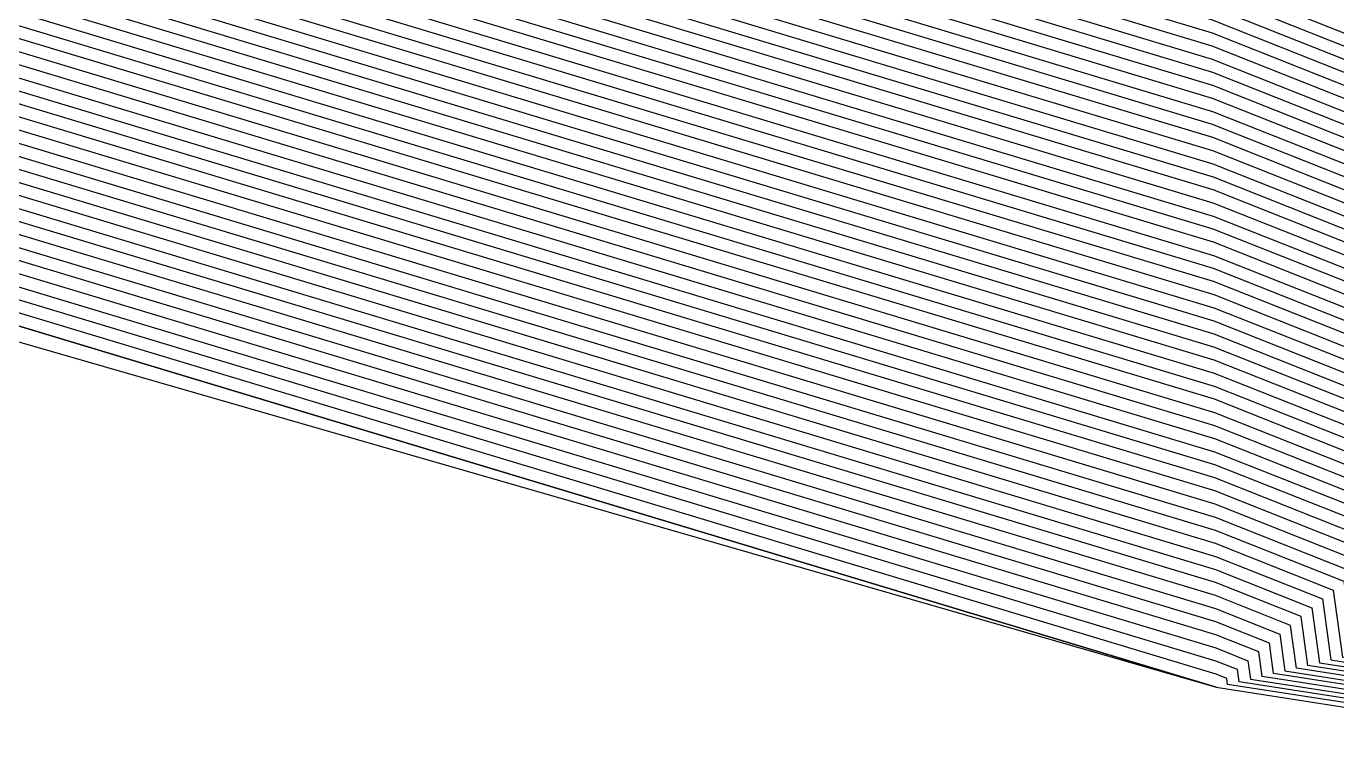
# Model space of a CAD drawing. Extents: x 7084 to 11035, y 13750 to 16729.
# Drawn here: x 7993.5 to 8129.5, y 13979.4 to 14054.2 of the extents above; entities that cross this region are included whole.
import ezdxf

# ---------------------------------------------------------------- set-up
doc = ezdxf.new("R2010")
doc.units = 0
doc.layers.add('Default', color=7, linetype='Continuous')

msp = doc.modelspace()

# ---------------------------------------------------------------- linework, layer by layer
at = {"layer": 'Default'}
for points in [[(8163.44, 14024.02), (8116.66, 14042.59), (7766.78, 14148.15), (7724.44, 14116.67), (7457.86, 14188.89), (7448.99, 14203.02), (7115.77, 14508.58), (7116.98, 14532.8), (7350.23, 14988.36), (7357.09, 15003.7), (7468.16, 15259.26), (7479.86, 15272.98), (7493.17, 15287.11), (7494.38, 15301.24), (7555.47, 15629.02), (7566.57, 15662.36), (7574.24, 15692.63), (7646.43, 16159.3), (7835.26, 16164.86), (7854.21, 16182.62), (8076.36, 16304.84), (8084.42, 16311.71), (8189.94, 16495.04), (8439.86, 16650.6)], [(8930.74, 13861.24), (8122.97, 13986.94), (8122.54, 13990.11), (8116.97, 13992.32), (7740, 14106.05), (7734.96, 14102.3), (7447.75, 14180.11), (7446.7, 14181.8), (7087.69, 14511.01), (7087.83, 14513.89), (7339.14, 15004.72), (7339.95, 15006.55), (7459.63, 15281.89), (7461.02, 15283.52), (7462.6, 15285.21), (7462.75, 15286.89), (7528.56, 15640.04), (7540.53, 15675.96), (7541.44, 15679.56), (7619.23, 16182.36), (7822.67, 16188.35), (7824.93, 16190.46)], [(7825.05, 16183.9), (7624.38, 16178), (7547.65, 15682.03), (7545.46, 15673.38), (7533.65, 15637.96), (7468.73, 15289.6), (7468.38, 15285.57), (7464.58, 15281.53), (7461.24, 15277.61), (7343.2, 15006.01), (7341.24, 15001.63), (7093.35, 14517.47), (7093, 14510.55), (7447.13, 14185.81), (7449.67, 14181.77), (7732.97, 14105.02), (7745.07, 14114.01), (8116.91, 14001.83), (8130.28, 13996.52), (8131.31, 13988.91), (8928.11, 13864.92)], [(7622.17, 16179.87), (7544.99, 15680.97), (7543.35, 15674.49), (7531.47, 15638.85), (7466.17, 15288.44), (7465.91, 15285.41), (7463.05, 15282.38), (7460.55, 15279.44), (7341.81, 15006.24), (7340.34, 15002.95), (7090.98, 14515.94), (7090.72, 14510.75), (7446.95, 14184.09), (7448.85, 14181.06), (7733.83, 14103.85), (7742.9, 14110.6), (8116.93, 13997.75), (8126.96, 13993.77), (8127.74, 13988.07), (8929.24, 13863.34)], [(7647.9, 16158.06), (7576.01, 15693.33), (7567.98, 15661.62), (7556.92, 15628.43), (7496.09, 15302.01), (7494.82, 15287.21), (7480.88, 15272.41), (7468.62, 15258.04), (7358.01, 15003.54), (7350.83, 14987.48), (7118.56, 14533.82), (7117.29, 14508.45), (7449.11, 14204.16), (7458.41, 14189.36), (7723.87, 14117.44), (7768.23, 14150.42), (8116.64, 14045.31), (8165.66, 14025.86), (8169.46, 13997.95), (8916.06, 13881.77)], [(8912.3, 13887.03), (8181.38, 14000.77), (8176.71, 14035.02), (8116.56, 14058.89), (7775.47, 14161.8), (7721.02, 14121.32), (7461.14, 14191.74), (7449.73, 14209.9), (7124.88, 14507.79), (7126.43, 14538.93), (7353.83, 14983.05), (7362.65, 15002.77), (7470.93, 15251.92), (7485.97, 15269.56), (7503.08, 15287.73), (7504.63, 15305.89), (7564.19, 15625.45), (7575.02, 15657.94), (7584.87, 15696.86), (7655.26, 16151.83), (7839.34, 16157.24)], [(7566.26, 15689.45), (7560.24, 15665.66), (7548.92, 15631.7), (7486.68, 15297.75), (7485.73, 15286.65), (7475.27, 15275.55), (7466.08, 15264.76), (7352.92, 15004.39), (7347.53, 14992.34), (7109.89, 14528.2), (7108.94, 14509.17), (7448.43, 14197.85), (7455.4, 14186.75), (7727, 14113.17), (7760.27, 14137.91), (8116.74, 14030.36), (8153.49, 14015.77), (8156.35, 13994.84), (8920.2, 13875.98)], [(7552.97, 15684.15), (7549.68, 15671.18), (7538.02, 15636.17), (7473.86, 15291.93), (7473.34, 15285.87), (7467.64, 15279.82), (7462.62, 15273.94), (7345.97, 15005.55), (7343.04, 14998.97), (7098.07, 14520.53), (7097.55, 14510.15), (7447.5, 14189.25), (7451.31, 14183.2), (7731.26, 14107.35), (7749.41, 14120.84), (8116.86, 14009.98), (8136.91, 14002.02), (8138.46, 13990.61), (8925.85, 13868.08)], [(8932.25, 13859.13), (8118.2, 13985.81), (8118.11, 13986.44), (8117, 13986.88), (7737.11, 14101.5), (7736.1, 14100.75), (7446.66, 14179.16), (7446.45, 14179.5), (7084.65, 14511.27), (7084.68, 14511.85), (7337.94, 15006.49), (7338.1, 15006.85), (7458.7, 15284.34), (7458.98, 15284.66), (7459.3, 15285), (7459.33, 15285.34), (7525.66, 15641.24)], [(8931.87, 13859.66), (8119.39, 13986.09), (8119.22, 13987.36), (8116.99, 13988.24), (7737.83, 14102.63), (7735.82, 14101.13), (7446.93, 14179.4), (7446.51, 14180.07), (7085.41, 14511.21), (7085.47, 14512.36), (7338.24, 15006.05), (7338.57, 15006.78), (7458.93, 15283.72), (7459.49, 15284.38), (7460.12, 15285.05), (7460.18, 15285.72), (7526.38, 15640.94)], [(7527.11, 15640.64), (7461.04, 15286.11), (7460.95, 15285.1), (7460, 15284.09), (7459.16, 15283.11), (7339.03, 15006.7), (7338.54, 15005.61), (7086.25, 14512.87), (7086.17, 14511.14), (7446.57, 14180.65), (7447.21, 14179.64), (7735.53, 14101.52), (7738.56, 14103.77), (8116.98, 13989.6), (8120.32, 13988.27), (8120.58, 13986.37), (8931.5, 13860.18)], [(7529.29, 15639.75), (7463.6, 15287.27), (7463.43, 15285.26), (7461.53, 15283.24), (7459.86, 15281.28), (7340.42, 15006.47), (7339.44, 15004.28), (7088.62, 14514.4), (7088.45, 14510.94), (7446.76, 14182.37), (7448.03, 14180.35), (7734.68, 14102.69), (7740.73, 14107.18), (8116.96, 13993.68), (8123.64, 13991.02), (8124.16, 13987.22), (8930.37, 13861.76)], [(8929.61, 13862.82), (8126.54, 13987.78), (8125.85, 13992.86), (8116.94, 13996.39), (7742.18, 14109.46), (7734.11, 14103.46), (7448.57, 14180.82), (7446.88, 14183.52), (7089.96, 14510.81), (7090.19, 14515.42), (7340.04, 15003.39), (7341.34, 15006.32), (7460.32, 15280.05), (7462.55, 15282.67), (7465.08, 15285.36), (7465.31, 15288.05), (7530.75, 15639.15)], [(7532.2, 15638.55), (7467.02, 15288.83), (7466.73, 15285.46), (7463.56, 15282.1), (7460.78, 15278.83), (7342.27, 15006.16), (7340.64, 15002.51), (7091.77, 14516.45), (7091.48, 14510.68), (7447.01, 14184.66), (7449.12, 14181.3), (7733.54, 14104.24), (7743.62, 14111.74), (8116.93, 13999.11), (8128.06, 13994.69), (8128.93, 13988.35), (8928.86, 13863.87)], [(7535.11, 15637.36), (7470.44, 15290.38), (7470.04, 15285.67), (7465.6, 15280.96), (7461.7, 15276.38), (7344.12, 15005.85), (7341.84, 15000.74), (7094.92, 14518.49), (7094.52, 14510.42), (7447.25, 14186.96), (7450.21, 14182.25), (7732.4, 14105.79), (7746.52, 14116.29), (8116.89, 14004.55), (8132.49, 13998.36), (8133.7, 13989.48), (8927.36, 13865.97)], [(8926.6, 13867.03), (8136.08, 13990.04), (8134.7, 14000.19), (8116.88, 14007.26), (7747.97, 14118.56), (7731.83, 14106.57), (7450.76, 14182.72), (7447.38, 14188.1), (7096.04, 14510.29), (7096.5, 14519.51), (7342.44, 14999.86), (7345.05, 15005.7), (7462.16, 15275.16), (7466.62, 15280.39), (7471.69, 15285.77), (7472.15, 15291.15), (7536.56, 15636.77)], [(8926.23, 13867.55), (8137.27, 13990.33), (8135.8, 14001.11), (8116.87, 14008.62), (7748.69, 14119.7), (7731.55, 14106.96), (7451.03, 14182.96), (7447.44, 14188.68), (7096.79, 14510.22), (7097.28, 14520.02), (7342.74, 14999.41), (7345.51, 15005.62), (7462.39, 15274.55), (7467.13, 15280.1), (7472.51, 15285.82), (7473, 15291.54), (7537.29, 15636.47)], [(7538.74, 15635.87), (7474.71, 15292.32), (7474.17, 15285.93), (7468.15, 15279.53), (7462.85, 15273.33), (7346.44, 15005.47), (7343.34, 14998.53), (7098.86, 14521.04), (7098.31, 14510.09), (7447.56, 14189.82), (7451.58, 14183.43), (7730.98, 14107.73), (7750.14, 14121.98), (8116.85, 14011.34), (8138.01, 14002.94), (8139.66, 13990.89), (8925.47, 13868.61)], [(7539.47, 15635.58), (7475.57, 15292.7), (7474.99, 15285.98), (7468.66, 15279.25), (7463.09, 15272.72), (7346.9, 15005.39), (7343.64, 14998.09), (7099.65, 14521.56), (7099.07, 14510.02), (7447.63, 14190.4), (7451.85, 14183.67), (7730.7, 14108.12), (7750.86, 14123.12), (8116.84, 14012.7), (8139.12, 14003.86), (8140.85, 13991.17), (8925.1, 13869.13)], [(7540.2, 15635.28), (7476.42, 15293.09), (7475.82, 15286.03), (7469.16, 15278.97), (7463.32, 15272.1), (7347.36, 15005.31), (7343.94, 14997.65), (7100.44, 14522.07), (7099.83, 14509.96), (7447.69, 14190.97), (7452.12, 14183.91), (7730.41, 14108.51), (7751.58, 14124.25), (8116.83, 14014.06), (8140.23, 14004.77), (8142.04, 13991.45), (8924.72, 13869.66)], [(8924.34, 13870.19), (8143.23, 13991.74), (8141.33, 14005.69), (8116.83, 14015.42), (7752.31, 14125.39), (7730.13, 14108.9), (7452.4, 14184.15), (7447.75, 14191.55), (7100.59, 14509.89), (7101.22, 14522.58), (7344.24, 14997.2), (7347.83, 15005.24), (7463.55, 15271.49), (7469.67, 15278.68), (7476.64, 15286.08), (7477.28, 15293.48), (7540.92, 15634.98)], [(7541.65, 15634.68), (7478.13, 15293.87), (7477.47, 15286.13), (7470.18, 15278.4), (7463.78, 15270.88), (7348.29, 15005.16), (7344.54, 14996.76), (7102.01, 14523.09), (7101.35, 14509.83), (7447.81, 14192.12), (7452.67, 14184.38), (7729.84, 14109.29), (7753.03, 14126.53), (8116.82, 14016.78), (8142.44, 14006.61), (8144.43, 13992.02), (8923.97, 13870.71)], [(7542.38, 15634.38), (7478.99, 15294.26), (7478.3, 15286.18), (7470.69, 15278.11), (7464.01, 15270.27), (7348.75, 15005.08), (7344.84, 14996.32), (7102.8, 14523.6), (7102.11, 14509.76), (7447.87, 14192.69), (7452.94, 14184.62), (7729.56, 14109.68), (7753.76, 14127.67), (8116.81, 14018.13), (8143.54, 14007.52), (8145.62, 13992.3), (8923.59, 13871.24)], [(8923.21, 13871.77), (8146.81, 13992.58), (8144.65, 14008.44), (8116.8, 14019.49), (7754.48, 14128.8), (7729.27, 14110.06), (7453.22, 14184.86), (7447.94, 14193.27), (7102.87, 14509.69), (7103.59, 14524.11), (7345.14, 14995.88), (7349.22, 15005.01), (7464.24, 15269.66), (7471.2, 15277.83), (7479.12, 15286.23), (7479.84, 15294.64), (7543.11, 15634.09)], [(7546.01, 15632.89), (7483.26, 15296.19), (7482.43, 15286.44), (7473.24, 15276.69), (7465.16, 15267.21), (7351.07, 15004.7), (7346.33, 14994.11), (7106.74, 14526.15), (7105.9, 14509.43), (7448.18, 14195.56), (7454.31, 14185.81), (7728.13, 14111.62), (7757.37, 14133.36), (8116.77, 14024.93), (8149.07, 14012.11), (8151.58, 13993.71), (8921.71, 13873.87)], [(8920.96, 13874.92), (8153.96, 13994.28), (8151.28, 14013.94), (8116.75, 14027.64), (7758.82, 14135.63), (7727.57, 14112.39), (7454.86, 14186.28), (7448.31, 14196.71), (7107.42, 14509.3), (7108.31, 14527.18), (7346.93, 14993.22), (7351.99, 15004.55), (7465.62, 15265.99), (7474.26, 15276.12), (7484.08, 15286.54), (7484.97, 15296.97), (7547.47, 15632.3)], [(8919.45, 13877.03), (8158.73, 13995.41), (8155.71, 14017.61), (8116.72, 14033.08), (7761.72, 14140.18), (7726.43, 14113.95), (7455.95, 14187.23), (7448.55, 14199), (7110.46, 14509.04), (7111.46, 14529.22), (7348.13, 14991.46), (7353.85, 15004.24), (7466.55, 15263.54), (7476.29, 15274.98), (7487.38, 15286.75), (7488.39, 15298.52), (7550.38, 15631.11)], [(7551.1, 15630.81), (7489.25, 15298.91), (7488.21, 15286.8), (7476.8, 15274.69), (7466.78, 15262.93), (7354.31, 15004.16), (7348.43, 14991.01), (7112.25, 14529.73), (7111.22, 14508.97), (7448.62, 14199.57), (7456.22, 14187.47), (7726.14, 14114.34), (7762.44, 14141.32), (8116.71, 14034.44), (8156.81, 14018.52), (8159.92, 13995.69), (8919.07, 13877.56)], [(8918.7, 13878.08), (8161.11, 13995.97), (8157.92, 14019.44), (8116.7, 14035.8), (7763.16, 14142.46), (7725.86, 14114.72), (7456.49, 14187.7), (7448.68, 14200.15), (7111.97, 14508.91), (7113.04, 14530.24), (7348.73, 14990.57), (7354.77, 15004.08), (7467.01, 15262.32), (7477.31, 15274.41), (7489.04, 15286.85), (7490.1, 15299.3), (7551.83, 15630.51)], [(8918.32, 13878.61), (8162.31, 13996.25), (8159.02, 14020.36), (8116.69, 14037.16), (7763.89, 14143.6), (7725.57, 14115.11), (7456.77, 14187.94), (7448.74, 14200.72), (7112.73, 14508.84), (7113.83, 14530.75), (7349.03, 14990.13), (7355.24, 15004.01), (7467.24, 15261.71), (7477.82, 15274.12), (7489.86, 15286.9), (7490.96, 15299.69), (7552.56, 15630.21)], [(7554.01, 15629.62), (7492.67, 15300.46), (7491.51, 15287.01), (7478.84, 15273.55), (7467.7, 15260.48), (7356.16, 15003.85), (7349.63, 14989.24), (7115.4, 14531.77), (7114.25, 14508.71), (7448.86, 14201.87), (7457.31, 14188.41), (7725, 14115.89), (7765.33, 14145.87), (8116.68, 14039.87), (8161.23, 14022.19), (8164.69, 13996.82), (8917.57, 13879.66)], [(8915.69, 13882.29), (8170.65, 13998.23), (8166.76, 14026.77), (8116.64, 14046.67), (7768.95, 14151.56), (7723.58, 14117.83), (7458.68, 14189.6), (7449.17, 14204.74), (7118.05, 14508.38), (7119.34, 14534.33), (7351.13, 14987.03), (7358.48, 15003.47), (7468.85, 15257.42), (7481.38, 15272.13), (7495.64, 15287.26), (7496.94, 15302.4), (7557.65, 15628.13)], [(7558.37, 15627.83), (7497.8, 15302.79), (7496.47, 15287.32), (7481.89, 15271.84), (7469.08, 15256.81), (7358.94, 15003.39), (7351.43, 14986.59), (7120.13, 14534.84), (7118.81, 14508.31), (7449.24, 14205.31), (7458.95, 14189.84), (7723.3, 14118.22), (7769.68, 14152.7), (8116.63, 14048.03), (8167.87, 14027.69), (8171.84, 13998.51), (8915.31, 13882.82)], [(7559.83, 15627.23), (7499.51, 15303.56), (7498.12, 15287.42), (7482.91, 15271.27), (7469.55, 15255.59), (7359.87, 15003.24), (7352.03, 14985.71), (7121.71, 14535.86), (7120.32, 14508.18), (7449.36, 14206.46), (7459.5, 14190.31), (7722.73, 14118.99), (7771.12, 14154.98), (8116.61, 14050.74), (8170.08, 14029.52), (8174.23, 13999.08), (8914.56, 13883.87)], [(7561.28, 15626.64), (7501.21, 15304.34), (7499.77, 15287.52), (7483.93, 15270.7), (7470.01, 15254.37), (7360.79, 15003.08), (7352.63, 14984.82), (7123.28, 14536.88), (7121.84, 14508.05), (7449.48, 14207.6), (7460.05, 14190.79), (7722.16, 14119.77), (7772.57, 14157.25), (8116.6, 14053.46), (8172.29, 14031.36), (8176.61, 13999.64), (8913.8, 13884.93)], [(7562.74, 15626.04), (7502.92, 15305.11), (7501.43, 15287.62), (7484.95, 15270.13), (7470.47, 15253.14), (7361.72, 15002.93), (7353.23, 14983.94), (7124.86, 14537.9), (7123.36, 14507.92), (7449.61, 14208.75), (7460.59, 14191.26), (7721.59, 14120.55), (7774.02, 14159.53), (8116.58, 14056.18), (8174.5, 14033.19), (8178.99, 14000.21), (8913.05, 13885.98)], [(8912.67, 13886.51), (8180.19, 14000.49), (8175.61, 14034.11), (8116.57, 14057.54), (7774.74, 14160.66), (7721.31, 14120.94), (7460.87, 14191.5), (7449.67, 14209.32), (7124.12, 14507.85), (7125.65, 14538.42), (7353.53, 14983.5), (7362.18, 15002.85), (7470.7, 15252.53), (7485.46, 15269.85), (7502.25, 15287.68), (7503.78, 15305.5), (7563.46, 15625.74)], [(7446.39, 14178.93), (8117.01, 13985.52), (8932.63, 13858.6), (9530.75, 13798.17), (9953.66, 13804.21), (10449.07, 13749.82), (9530.75, 13798.17), (9953.66, 13804.21), (10449.07, 13749.82), (10708.86, 13888.82), (10847.82, 14076.18), (11035.11, 15526.7), (10962.61, 15031.11), (10847.82, 14076.18), (10636.36, 13755.86), (10708.86, 13888.82), (10636.36, 13755.86), (10449.07, 13749.82), (10708.86, 13888.82)], [(7481.6, 15286.39), (7472.73, 15276.97), (7464.93, 15267.82), (7350.61, 15004.78), (7346.03, 14994.55), (7105.95, 14525.64), (7105.14, 14509.5), (7448.12, 14194.99), (7454.04, 14185.57), (7728.42, 14111.23), (7756.65, 14132.22), (8116.78, 14023.57), (8147.97, 14011.19), (8150.39, 13993.43), (8922.09, 13873.34)], [(8917.19, 13880.19), (8165.88, 13997.1), (8162.34, 14023.11), (8116.67, 14041.23), (7766.06, 14147.01), (7724.72, 14116.28), (7457.59, 14188.65), (7448.93, 14202.44), (7115.01, 14508.64), (7116.19, 14532.28), (7349.93, 14988.8), (7356.63, 15003.78), (7467.93, 15259.87), (7479.35, 15273.27), (7492.34, 15287.06)], [(7472.22, 15277.26), (7464.7, 15268.43), (7350.14, 15004.85), (7345.73, 14994.99), (7105.16, 14525.13), (7104.38, 14509.56), (7448.06, 14194.41), (7453.76, 14185.33), (7728.7, 14110.84), (7755.93, 14131.08), (8116.78, 14022.21), (8146.86, 14010.27), (8149.19, 13993.15), (8922.46, 13872.82)], [(7478.33, 15273.84), (7467.47, 15261.09), (7355.7, 15003.93), (7349.33, 14989.69), (7114.62, 14531.26), (7113.49, 14508.77), (7448.8, 14201.3), (7457.04, 14188.18), (7725.29, 14115.5), (7764.61, 14144.73), (8116.69, 14038.51), (8160.13, 14021.27), (8163.5, 13996.54), (8917.94, 13879.14)], [(7484.44, 15270.42), (7470.24, 15253.75), (7361.26, 15003.01), (7352.93, 14984.38), (7124.07, 14537.39), (7122.6, 14507.99), (7449.54, 14208.18), (7460.32, 14191.02), (7721.87, 14120.16), (7773.3, 14158.39), (8116.59, 14054.82), (8173.4, 14032.27), (8177.8, 13999.93), (8913.43, 13885.45)], [(8929.99, 13862.29), (8125.35, 13987.5), (8124.75, 13991.94), (8116.95, 13995.04), (7741.45, 14108.32), (7734.39, 14103.08), (7448.3, 14180.59), (7446.82, 14182.94), (7089.2, 14510.88), (7089.41, 14514.91), (7339.74, 15003.84)], [(8916.44, 13881.24), (8168.27, 13997.67), (8164.55, 14024.94), (8116.65, 14043.95), (7767.51, 14149.29), (7724.15, 14117.05), (7458.13, 14189.13), (7449.05, 14203.59), (7116.53, 14508.51), (7117.77, 14533.31), (7350.53, 14987.92), (7357.55, 15003.62)], [(8922.84, 13872.29), (8148, 13992.87), (8145.75, 14009.36), (8116.79, 14020.85), (7755.2, 14129.94), (7728.99, 14110.45), (7453.49, 14185.09), (7448, 14193.84), (7103.63, 14509.63), (7104.37, 14524.62), (7345.43, 14995.44)], [(8914.18, 13884.4), (8175.42, 13999.36), (8171.18, 14030.44), (8116.6, 14052.1), (7771.85, 14156.11), (7722.44, 14119.38), (7459.77, 14190.55), (7449.42, 14207.03), (7121.08, 14508.12), (7122.49, 14536.37), (7352.33, 14985.27)], [(8920.58, 13875.45), (8155.15, 13994.56), (8152.39, 14014.86), (8116.74, 14029), (7759.54, 14136.77), (7727.28, 14112.78), (7455.13, 14186.52), (7448.37, 14197.28), (7108.18, 14509.23), (7109.1, 14527.69)], [(8931.12, 13860.71), (8121.78, 13986.65), (8121.43, 13989.19), (8116.97, 13990.96), (7739.28, 14104.91), (7735.25, 14101.91), (7447.48, 14179.88), (7446.64, 14181.22), (7086.93, 14511.07)], [(7449.3, 14205.88), (7459.23, 14190.07), (7723.01, 14118.61), (7770.4, 14153.84), (8116.62, 14049.38), (8168.97, 14028.61), (8173.03, 13998.8), (8914.93, 13883.35)], [(8919.83, 13876.5), (8157.54, 13995.13), (8154.6, 14016.69), (8116.73, 14031.72), (7760.99, 14139.05), (7726.71, 14113.56), (7455.68, 14186.99), (7448.49, 14198.43)], [(7727.85, 14112.01), (7758.1, 14134.49), (8116.76, 14026.29), (8150.18, 14013.02), (8152.77, 13994), (8921.33, 13874.4)], [(8926.98, 13866.5), (8134.89, 13989.76), (8133.59, 13999.27), (8116.88, 14005.91), (7747.24, 14117.43), (7732.12, 14106.18)], [(7732.69, 14105.41), (7745.79, 14115.15), (8116.9, 14003.19), (8131.38, 13997.44), (8132.5, 13989.2), (8927.73, 13865.45)], [(7744.35, 14112.87), (8116.92, 14000.47), (8129.17, 13995.61), (8130.12, 13988.63), (8928.48, 13864.4)], [(7736.39, 14100.36), (8117.01, 13985.52), (7736.39, 14100.36)]]:
    msp.add_lwpolyline(points, dxfattribs=at)

doc.saveas('drawing.dxf')
